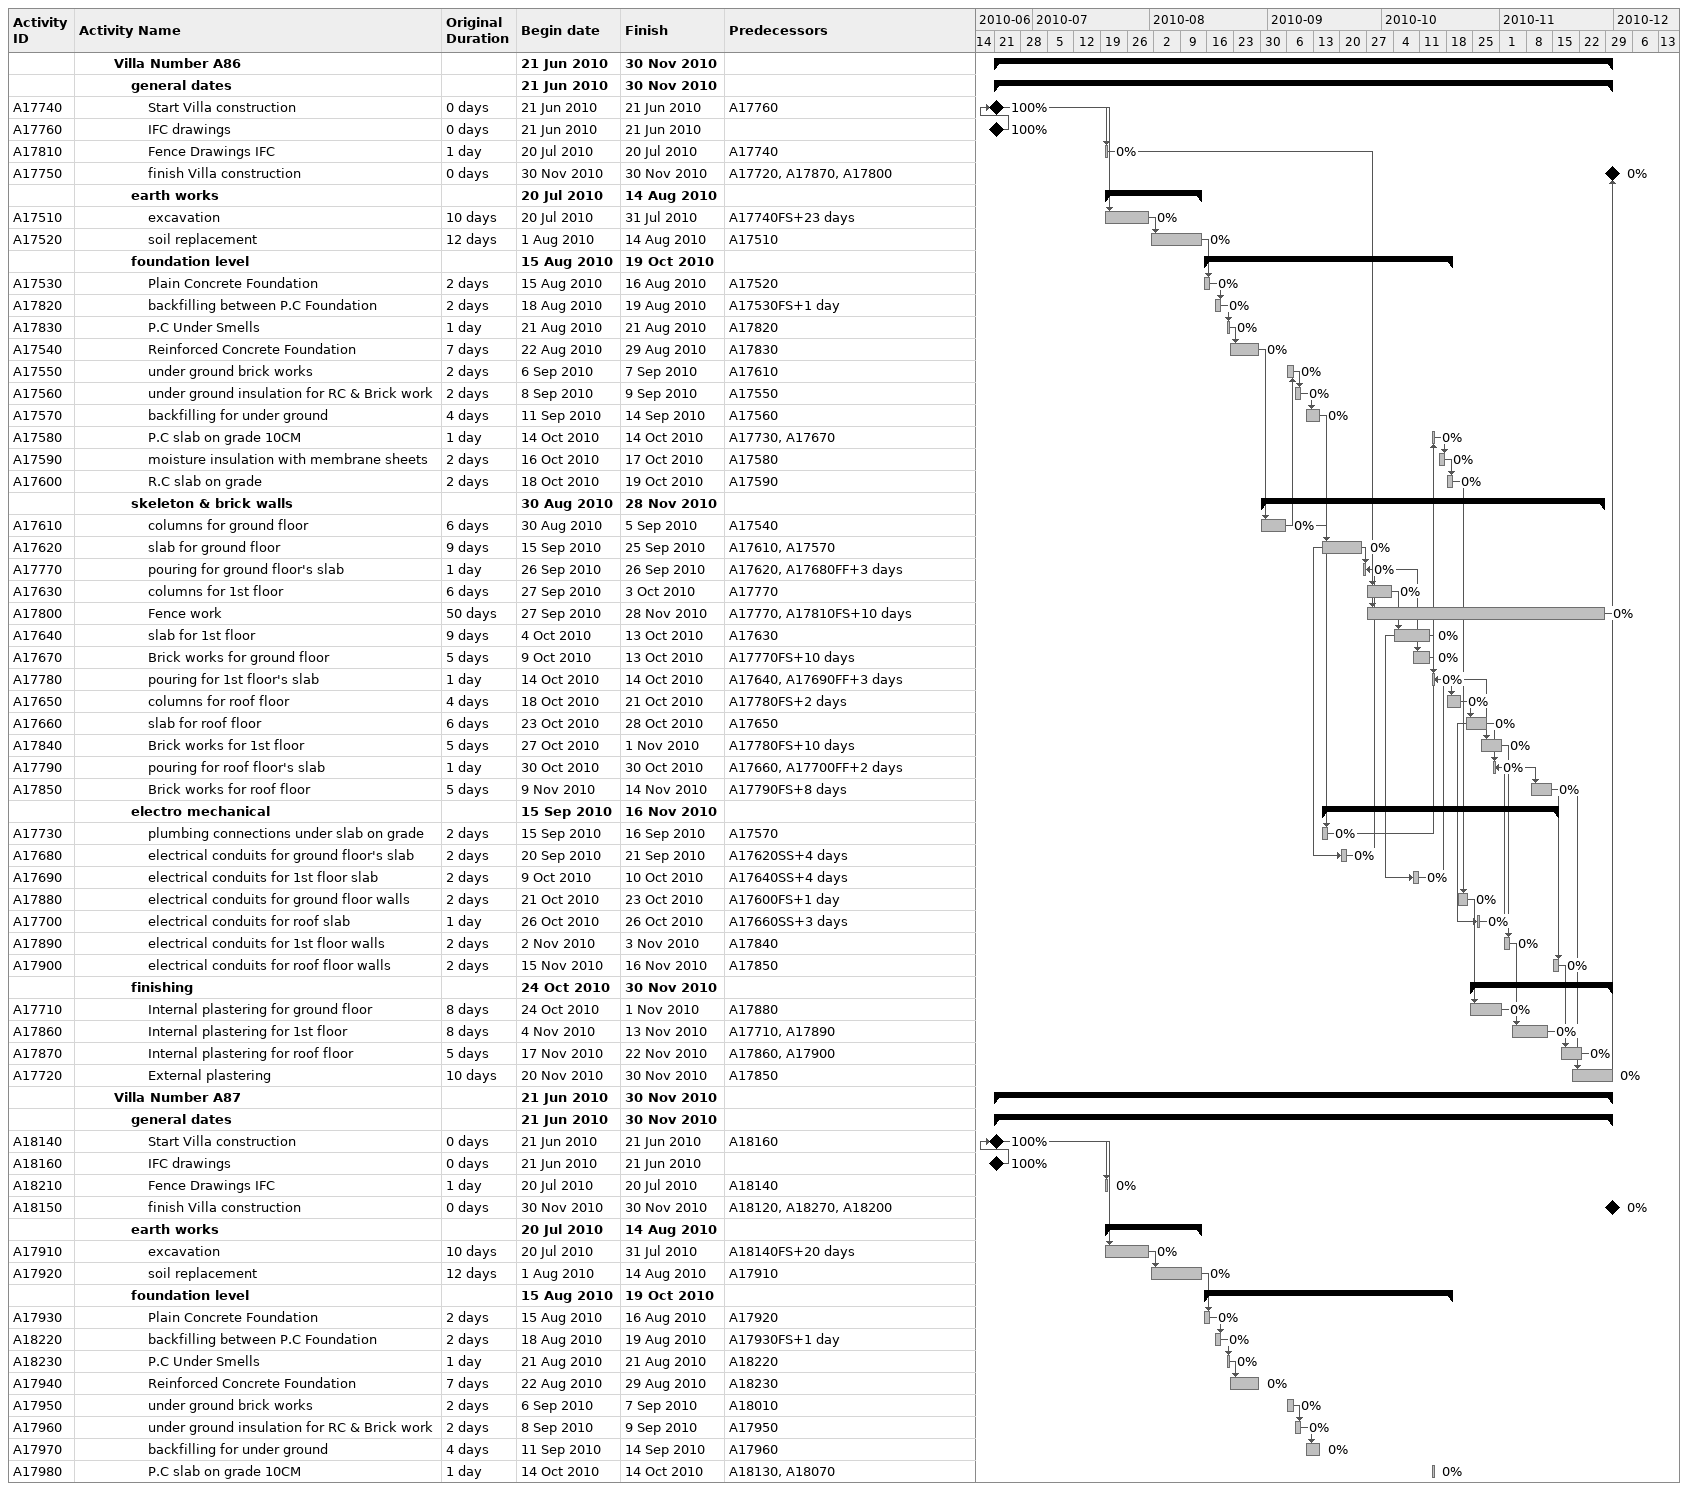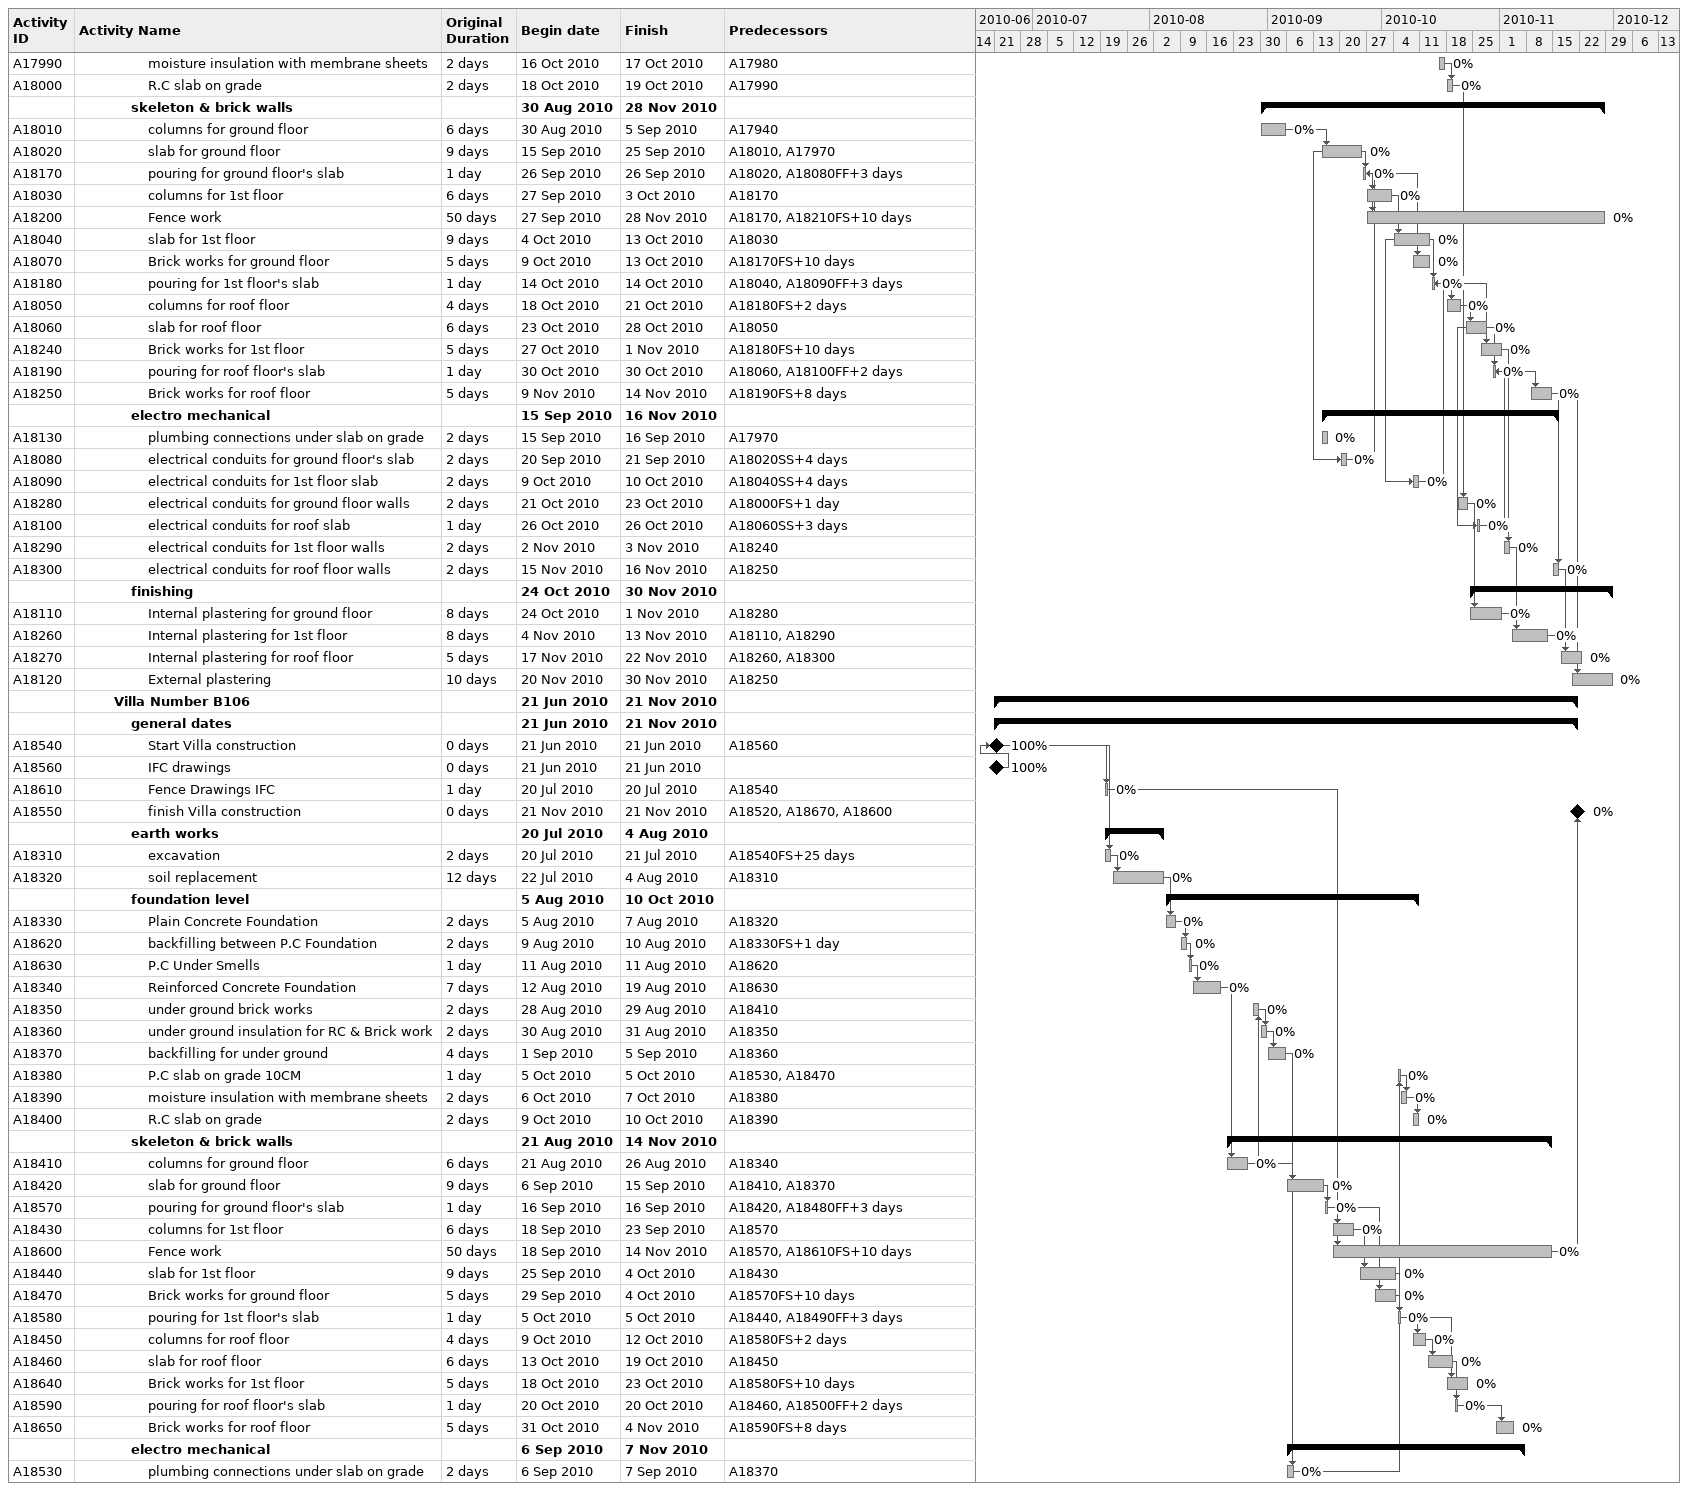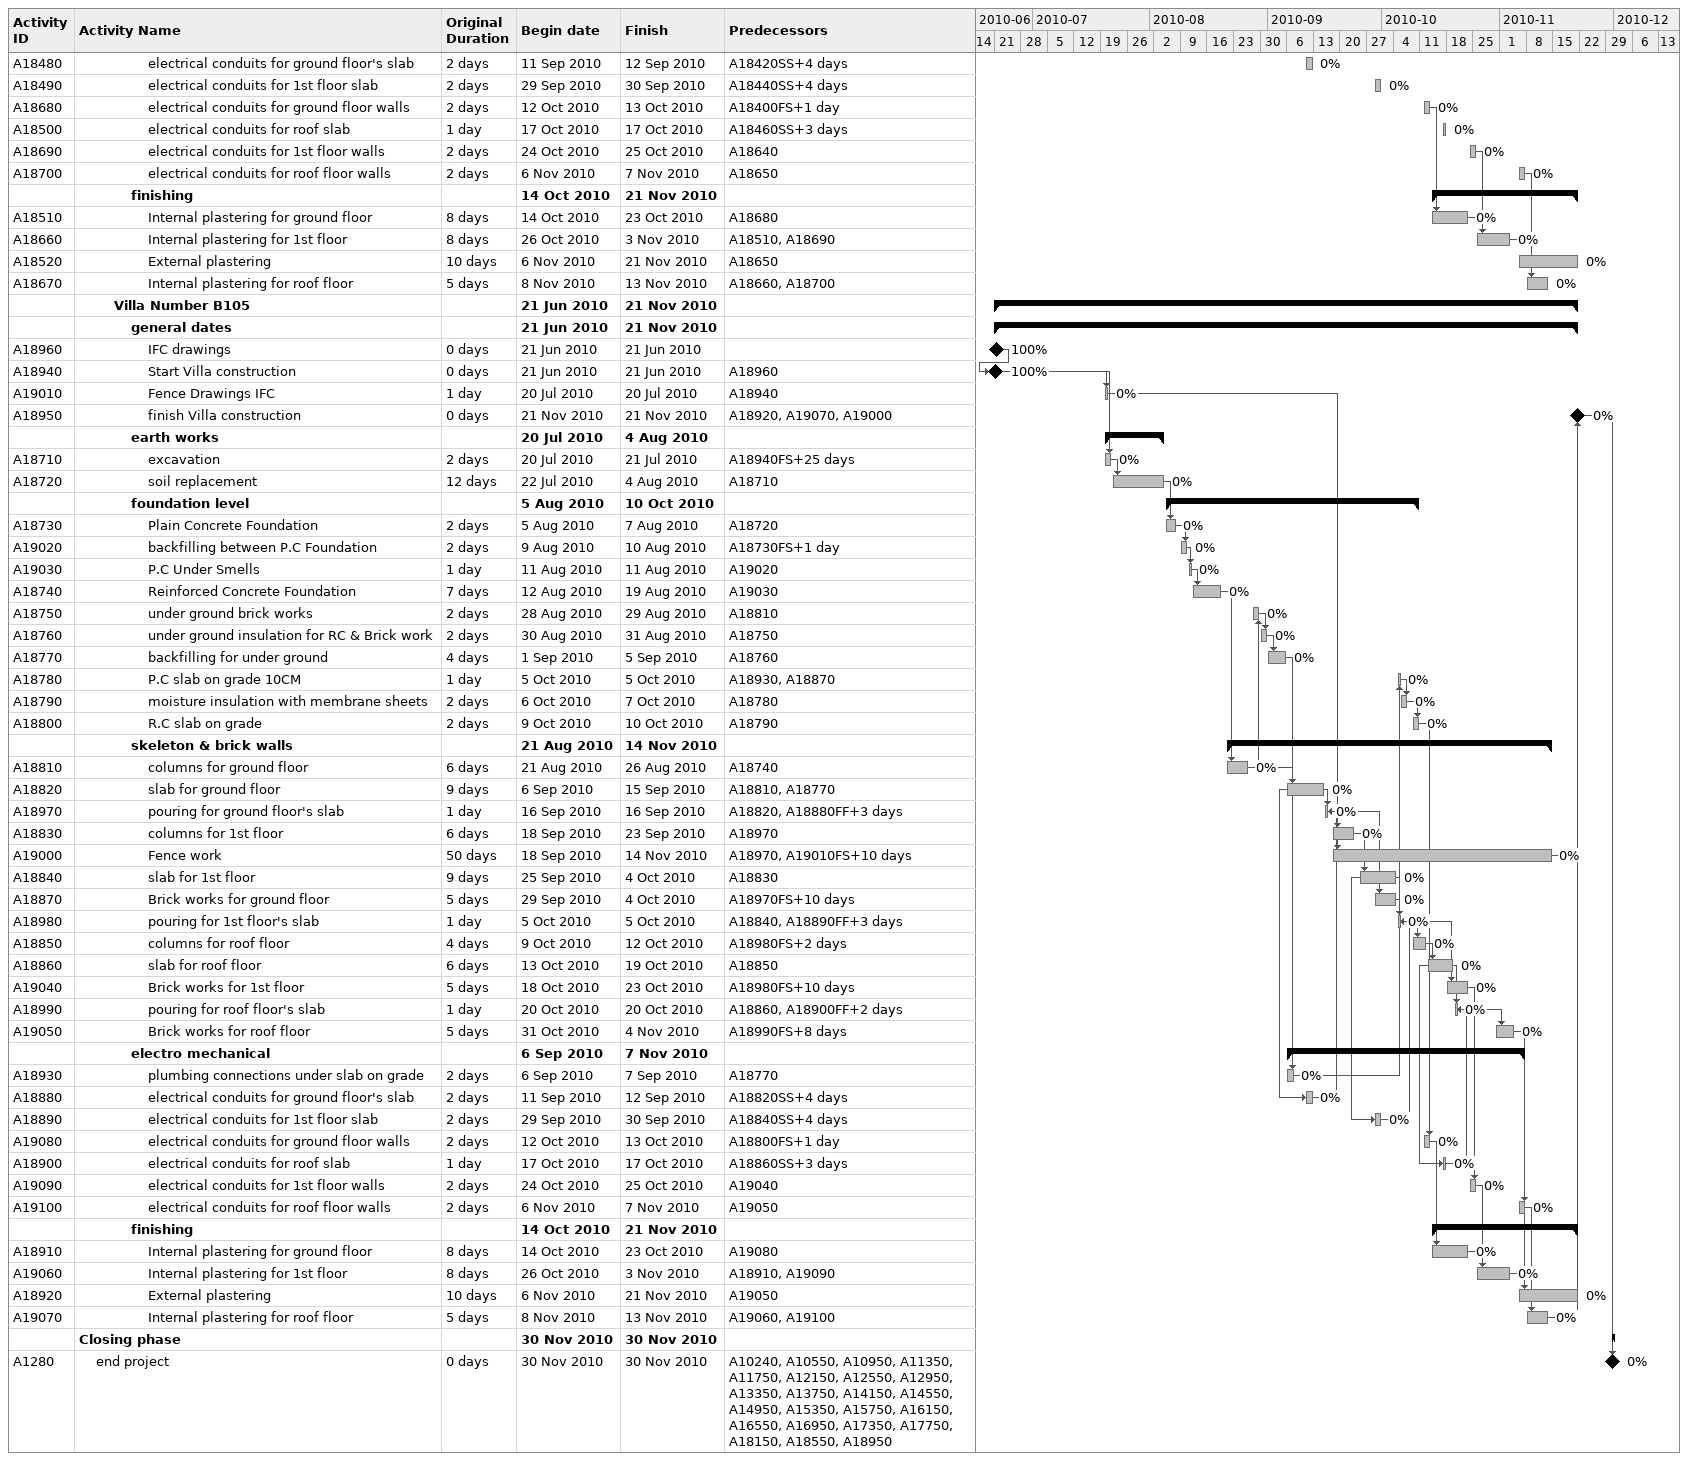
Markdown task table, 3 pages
| ID | Level | Task | Original duration | Start | Finish | Predecessors | % complete |
|---|---|---|---|---|---|---|---|
|  | 3 | **Villa Number A86** |  | 2010-06-21 | 2010-11-30 |  |  |
|  | 4 | **general dates** |  | 2010-06-21 | 2010-11-30 |  |  |
| A17740 | 5 | Start Villa construction | 0d | 2010-06-21 | 2010-06-21 | A17760 | 100 |
| A17760 | 5 | IFC drawings | 0d | 2010-06-21 | 2010-06-21 |  | 100 |
| A17810 | 5 | Fence Drawings IFC | 1d | 2010-07-20 | 2010-07-20 | A17740 | 0 |
| A17750 | 5 | finish Villa construction | 0d | 2010-11-30 | 2010-11-30 | A17720, A17870, A17800 | 0 |
|  | 4 | **earth works** |  | 2010-07-20 | 2010-08-14 |  |  |
| A17510 | 5 | excavation | 10d | 2010-07-20 | 2010-07-31 | A17740FS+23d | 0 |
| A17520 | 5 | soil replacement | 12d | 2010-08-01 | 2010-08-14 | A17510 | 0 |
|  | 4 | **foundation level** |  | 2010-08-15 | 2010-10-19 |  |  |
| A17530 | 5 | Plain Concrete Foundation | 2d | 2010-08-15 | 2010-08-16 | A17520 | 0 |
| A17820 | 5 | backfilling between P.C Foundation | 2d | 2010-08-18 | 2010-08-19 | A17530FS+1d | 0 |
| A17830 | 5 | P.C Under Smells | 1d | 2010-08-21 | 2010-08-21 | A17820 | 0 |
| A17540 | 5 | Reinforced Concrete Foundation | 7d | 2010-08-22 | 2010-08-29 | A17830 | 0 |
| A17550 | 5 | under ground brick works | 2d | 2010-09-06 | 2010-09-07 | A17610 | 0 |
| A17560 | 5 | under ground insulation for RC & Brick work | 2d | 2010-09-08 | 2010-09-09 | A17550 | 0 |
| A17570 | 5 | backfilling for under ground | 4d | 2010-09-11 | 2010-09-14 | A17560 | 0 |
| A17580 | 5 | P.C slab on grade 10CM | 1d | 2010-10-14 | 2010-10-14 | A17730, A17670 | 0 |
| A17590 | 5 | moisture insulation with membrane sheets | 2d | 2010-10-16 | 2010-10-17 | A17580 | 0 |
| A17600 | 5 | R.C slab on grade | 2d | 2010-10-18 | 2010-10-19 | A17590 | 0 |
|  | 4 | **skeleton & brick walls** |  | 2010-08-30 | 2010-11-28 |  |  |
| A17610 | 5 | columns for ground floor | 6d | 2010-08-30 | 2010-09-05 | A17540 | 0 |
| A17620 | 5 | slab for ground floor | 9d | 2010-09-15 | 2010-09-25 | A17610, A17570 | 0 |
| A17770 | 5 | pouring for ground floor's slab | 1d | 2010-09-26 | 2010-09-26 | A17620, A17680FF+3d | 0 |
| A17630 | 5 | columns for 1st floor | 6d | 2010-09-27 | 2010-10-03 | A17770 | 0 |
| A17800 | 5 | Fence work | 50d | 2010-09-27 | 2010-11-28 | A17770, A17810FS+10d | 0 |
| A17640 | 5 | slab for 1st floor | 9d | 2010-10-04 | 2010-10-13 | A17630 | 0 |
| A17670 | 5 | Brick works for ground floor | 5d | 2010-10-09 | 2010-10-13 | A17770FS+10d | 0 |
| A17780 | 5 | pouring for 1st floor's slab | 1d | 2010-10-14 | 2010-10-14 | A17640, A17690FF+3d | 0 |
| A17650 | 5 | columns for roof floor | 4d | 2010-10-18 | 2010-10-21 | A17780FS+2d | 0 |
| A17660 | 5 | slab for roof floor | 6d | 2010-10-23 | 2010-10-28 | A17650 | 0 |
| A17840 | 5 | Brick works for 1st floor | 5d | 2010-10-27 | 2010-11-01 | A17780FS+10d | 0 |
| A17790 | 5 | pouring for roof floor's slab | 1d | 2010-10-30 | 2010-10-30 | A17660, A17700FF+2d | 0 |
| A17850 | 5 | Brick works for roof floor | 5d | 2010-11-09 | 2010-11-14 | A17790FS+8d | 0 |
|  | 4 | **electro mechanical** |  | 2010-09-15 | 2010-11-16 |  |  |
| A17730 | 5 | plumbing connections under slab on grade | 2d | 2010-09-15 | 2010-09-16 | A17570 | 0 |
| A17680 | 5 | electrical conduits for ground floor's slab | 2d | 2010-09-20 | 2010-09-21 | A17620SS+4d | 0 |
| A17690 | 5 | electrical conduits for 1st floor slab | 2d | 2010-10-09 | 2010-10-10 | A17640SS+4d | 0 |
| A17880 | 5 | electrical conduits for ground floor walls | 2d | 2010-10-21 | 2010-10-23 | A17600FS+1d | 0 |
| A17700 | 5 | electrical conduits for roof slab | 1d | 2010-10-26 | 2010-10-26 | A17660SS+3d | 0 |
| A17890 | 5 | electrical conduits for 1st floor walls | 2d | 2010-11-02 | 2010-11-03 | A17840 | 0 |
| A17900 | 5 | electrical conduits for roof floor walls | 2d | 2010-11-15 | 2010-11-16 | A17850 | 0 |
|  | 4 | **finishing** |  | 2010-10-24 | 2010-11-30 |  |  |
| A17710 | 5 | Internal plastering for ground floor | 8d | 2010-10-24 | 2010-11-01 | A17880 | 0 |
| A17860 | 5 | Internal plastering for 1st floor | 8d | 2010-11-04 | 2010-11-13 | A17710, A17890 | 0 |
| A17870 | 5 | Internal plastering for roof floor | 5d | 2010-11-17 | 2010-11-22 | A17860, A17900 | 0 |
| A17720 | 5 | External plastering | 10d | 2010-11-20 | 2010-11-30 | A17850 | 0 |
|  | 3 | **Villa Number A87** |  | 2010-06-21 | 2010-11-30 |  |  |
|  | 4 | **general dates** |  | 2010-06-21 | 2010-11-30 |  |  |
| A18140 | 5 | Start Villa construction | 0d | 2010-06-21 | 2010-06-21 | A18160 | 100 |
| A18160 | 5 | IFC drawings | 0d | 2010-06-21 | 2010-06-21 |  | 100 |
| A18210 | 5 | Fence Drawings IFC | 1d | 2010-07-20 | 2010-07-20 | A18140 | 0 |
| A18150 | 5 | finish Villa construction | 0d | 2010-11-30 | 2010-11-30 | A18120, A18270, A18200 | 0 |
|  | 4 | **earth works** |  | 2010-07-20 | 2010-08-14 |  |  |
| A17910 | 5 | excavation | 10d | 2010-07-20 | 2010-07-31 | A18140FS+20d | 0 |
| A17920 | 5 | soil replacement | 12d | 2010-08-01 | 2010-08-14 | A17910 | 0 |
|  | 4 | **foundation level** |  | 2010-08-15 | 2010-10-19 |  |  |
| A17930 | 5 | Plain Concrete Foundation | 2d | 2010-08-15 | 2010-08-16 | A17920 | 0 |
| A18220 | 5 | backfilling between P.C Foundation | 2d | 2010-08-18 | 2010-08-19 | A17930FS+1d | 0 |
| A18230 | 5 | P.C Under Smells | 1d | 2010-08-21 | 2010-08-21 | A18220 | 0 |
| A17940 | 5 | Reinforced Concrete Foundation | 7d | 2010-08-22 | 2010-08-29 | A18230 | 0 |
| A17950 | 5 | under ground brick works | 2d | 2010-09-06 | 2010-09-07 | A18010 | 0 |
| A17960 | 5 | under ground insulation for RC & Brick work | 2d | 2010-09-08 | 2010-09-09 | A17950 | 0 |
| A17970 | 5 | backfilling for under ground | 4d | 2010-09-11 | 2010-09-14 | A17960 | 0 |
| A17980 | 5 | P.C slab on grade 10CM | 1d | 2010-10-14 | 2010-10-14 | A18130, A18070 | 0 |
| A17990 | 5 | moisture insulation with membrane sheets | 2d | 2010-10-16 | 2010-10-17 | A17980 | 0 |
| A18000 | 5 | R.C slab on grade | 2d | 2010-10-18 | 2010-10-19 | A17990 | 0 |
|  | 4 | **skeleton & brick walls** |  | 2010-08-30 | 2010-11-28 |  |  |
| A18010 | 5 | columns for ground floor | 6d | 2010-08-30 | 2010-09-05 | A17940 | 0 |
| A18020 | 5 | slab for ground floor | 9d | 2010-09-15 | 2010-09-25 | A18010, A17970 | 0 |
| A18170 | 5 | pouring for ground floor's slab | 1d | 2010-09-26 | 2010-09-26 | A18020, A18080FF+3d | 0 |
| A18030 | 5 | columns for 1st floor | 6d | 2010-09-27 | 2010-10-03 | A18170 | 0 |
| A18200 | 5 | Fence work | 50d | 2010-09-27 | 2010-11-28 | A18170, A18210FS+10d | 0 |
| A18040 | 5 | slab for 1st floor | 9d | 2010-10-04 | 2010-10-13 | A18030 | 0 |
| A18070 | 5 | Brick works for ground floor | 5d | 2010-10-09 | 2010-10-13 | A18170FS+10d | 0 |
| A18180 | 5 | pouring for 1st floor's slab | 1d | 2010-10-14 | 2010-10-14 | A18040, A18090FF+3d | 0 |
| A18050 | 5 | columns for roof floor | 4d | 2010-10-18 | 2010-10-21 | A18180FS+2d | 0 |
| A18060 | 5 | slab for roof floor | 6d | 2010-10-23 | 2010-10-28 | A18050 | 0 |
| A18240 | 5 | Brick works for 1st floor | 5d | 2010-10-27 | 2010-11-01 | A18180FS+10d | 0 |
| A18190 | 5 | pouring for roof floor's slab | 1d | 2010-10-30 | 2010-10-30 | A18060, A18100FF+2d | 0 |
| A18250 | 5 | Brick works for roof floor | 5d | 2010-11-09 | 2010-11-14 | A18190FS+8d | 0 |
|  | 4 | **electro mechanical** |  | 2010-09-15 | 2010-11-16 |  |  |
| A18130 | 5 | plumbing connections under slab on grade | 2d | 2010-09-15 | 2010-09-16 | A17970 | 0 |
| A18080 | 5 | electrical conduits for ground floor's slab | 2d | 2010-09-20 | 2010-09-21 | A18020SS+4d | 0 |
| A18090 | 5 | electrical conduits for 1st floor slab | 2d | 2010-10-09 | 2010-10-10 | A18040SS+4d | 0 |
| A18280 | 5 | electrical conduits for ground floor walls | 2d | 2010-10-21 | 2010-10-23 | A18000FS+1d | 0 |
| A18100 | 5 | electrical conduits for roof slab | 1d | 2010-10-26 | 2010-10-26 | A18060SS+3d | 0 |
| A18290 | 5 | electrical conduits for 1st floor walls | 2d | 2010-11-02 | 2010-11-03 | A18240 | 0 |
| A18300 | 5 | electrical conduits for roof floor walls | 2d | 2010-11-15 | 2010-11-16 | A18250 | 0 |
|  | 4 | **finishing** |  | 2010-10-24 | 2010-11-30 |  |  |
| A18110 | 5 | Internal plastering for ground floor | 8d | 2010-10-24 | 2010-11-01 | A18280 | 0 |
| A18260 | 5 | Internal plastering for 1st floor | 8d | 2010-11-04 | 2010-11-13 | A18110, A18290 | 0 |
| A18270 | 5 | Internal plastering for roof floor | 5d | 2010-11-17 | 2010-11-22 | A18260, A18300 | 0 |
| A18120 | 5 | External plastering | 10d | 2010-11-20 | 2010-11-30 | A18250 | 0 |
|  | 3 | **Villa Number B106** |  | 2010-06-21 | 2010-11-21 |  |  |
|  | 4 | **general dates** |  | 2010-06-21 | 2010-11-21 |  |  |
| A18540 | 5 | Start Villa construction | 0d | 2010-06-21 | 2010-06-21 | A18560 | 100 |
| A18560 | 5 | IFC drawings | 0d | 2010-06-21 | 2010-06-21 |  | 100 |
| A18610 | 5 | Fence Drawings IFC | 1d | 2010-07-20 | 2010-07-20 | A18540 | 0 |
| A18550 | 5 | finish Villa construction | 0d | 2010-11-21 | 2010-11-21 | A18520, A18670, A18600 | 0 |
|  | 4 | **earth works** |  | 2010-07-20 | 2010-08-04 |  |  |
| A18310 | 5 | excavation | 2d | 2010-07-20 | 2010-07-21 | A18540FS+25d | 0 |
| A18320 | 5 | soil replacement | 12d | 2010-07-22 | 2010-08-04 | A18310 | 0 |
|  | 4 | **foundation level** |  | 2010-08-05 | 2010-10-10 |  |  |
| A18330 | 5 | Plain Concrete Foundation | 2d | 2010-08-05 | 2010-08-07 | A18320 | 0 |
| A18620 | 5 | backfilling between P.C Foundation | 2d | 2010-08-09 | 2010-08-10 | A18330FS+1d | 0 |
| A18630 | 5 | P.C Under Smells | 1d | 2010-08-11 | 2010-08-11 | A18620 | 0 |
| A18340 | 5 | Reinforced Concrete Foundation | 7d | 2010-08-12 | 2010-08-19 | A18630 | 0 |
| A18350 | 5 | under ground brick works | 2d | 2010-08-28 | 2010-08-29 | A18410 | 0 |
| A18360 | 5 | under ground insulation for RC & Brick work | 2d | 2010-08-30 | 2010-08-31 | A18350 | 0 |
| A18370 | 5 | backfilling for under ground | 4d | 2010-09-01 | 2010-09-05 | A18360 | 0 |
| A18380 | 5 | P.C slab on grade 10CM | 1d | 2010-10-05 | 2010-10-05 | A18530, A18470 | 0 |
| A18390 | 5 | moisture insulation with membrane sheets | 2d | 2010-10-06 | 2010-10-07 | A18380 | 0 |
| A18400 | 5 | R.C slab on grade | 2d | 2010-10-09 | 2010-10-10 | A18390 | 0 |
|  | 4 | **skeleton & brick walls** |  | 2010-08-21 | 2010-11-14 |  |  |
| A18410 | 5 | columns for ground floor | 6d | 2010-08-21 | 2010-08-26 | A18340 | 0 |
| A18420 | 5 | slab for ground floor | 9d | 2010-09-06 | 2010-09-15 | A18410, A18370 | 0 |
| A18570 | 5 | pouring for ground floor's slab | 1d | 2010-09-16 | 2010-09-16 | A18420, A18480FF+3d | 0 |
| A18430 | 5 | columns for 1st floor | 6d | 2010-09-18 | 2010-09-23 | A18570 | 0 |
| A18600 | 5 | Fence work | 50d | 2010-09-18 | 2010-11-14 | A18570, A18610FS+10d | 0 |
| A18440 | 5 | slab for 1st floor | 9d | 2010-09-25 | 2010-10-04 | A18430 | 0 |
| A18470 | 5 | Brick works for ground floor | 5d | 2010-09-29 | 2010-10-04 | A18570FS+10d | 0 |
| A18580 | 5 | pouring for 1st floor's slab | 1d | 2010-10-05 | 2010-10-05 | A18440, A18490FF+3d | 0 |
| A18450 | 5 | columns for roof floor | 4d | 2010-10-09 | 2010-10-12 | A18580FS+2d | 0 |
| A18460 | 5 | slab for roof floor | 6d | 2010-10-13 | 2010-10-19 | A18450 | 0 |
| A18640 | 5 | Brick works for 1st floor | 5d | 2010-10-18 | 2010-10-23 | A18580FS+10d | 0 |
| A18590 | 5 | pouring for roof floor's slab | 1d | 2010-10-20 | 2010-10-20 | A18460, A18500FF+2d | 0 |
| A18650 | 5 | Brick works for roof floor | 5d | 2010-10-31 | 2010-11-04 | A18590FS+8d | 0 |
|  | 4 | **electro mechanical** |  | 2010-09-06 | 2010-11-07 |  |  |
| A18530 | 5 | plumbing connections under slab on grade | 2d | 2010-09-06 | 2010-09-07 | A18370 | 0 |
| A18480 | 5 | electrical conduits for ground floor's slab | 2d | 2010-09-11 | 2010-09-12 | A18420SS+4d | 0 |
| A18490 | 5 | electrical conduits for 1st floor slab | 2d | 2010-09-29 | 2010-09-30 | A18440SS+4d | 0 |
| A18680 | 5 | electrical conduits for ground floor walls | 2d | 2010-10-12 | 2010-10-13 | A18400FS+1d | 0 |
| A18500 | 5 | electrical conduits for roof slab | 1d | 2010-10-17 | 2010-10-17 | A18460SS+3d | 0 |
| A18690 | 5 | electrical conduits for 1st floor walls | 2d | 2010-10-24 | 2010-10-25 | A18640 | 0 |
| A18700 | 5 | electrical conduits for roof floor walls | 2d | 2010-11-06 | 2010-11-07 | A18650 | 0 |
|  | 4 | **finishing** |  | 2010-10-14 | 2010-11-21 |  |  |
| A18510 | 5 | Internal plastering for ground floor | 8d | 2010-10-14 | 2010-10-23 | A18680 | 0 |
| A18660 | 5 | Internal plastering for 1st floor | 8d | 2010-10-26 | 2010-11-03 | A18510, A18690 | 0 |
| A18520 | 5 | External plastering | 10d | 2010-11-06 | 2010-11-21 | A18650 | 0 |
| A18670 | 5 | Internal plastering for roof floor | 5d | 2010-11-08 | 2010-11-13 | A18660, A18700 | 0 |
|  | 3 | **Villa Number B105** |  | 2010-06-21 | 2010-11-21 |  |  |
|  | 4 | **general dates** |  | 2010-06-21 | 2010-11-21 |  |  |
| A18960 | 5 | IFC drawings | 0d | 2010-06-21 | 2010-06-21 |  | 100 |
| A18940 | 5 | Start Villa construction | 0d | 2010-06-21 | 2010-06-21 | A18960 | 100 |
| A19010 | 5 | Fence Drawings IFC | 1d | 2010-07-20 | 2010-07-20 | A18940 | 0 |
| A18950 | 5 | finish Villa construction | 0d | 2010-11-21 | 2010-11-21 | A18920, A19070, A19000 | 0 |
|  | 4 | **earth works** |  | 2010-07-20 | 2010-08-04 |  |  |
| A18710 | 5 | excavation | 2d | 2010-07-20 | 2010-07-21 | A18940FS+25d | 0 |
| A18720 | 5 | soil replacement | 12d | 2010-07-22 | 2010-08-04 | A18710 | 0 |
|  | 4 | **foundation level** |  | 2010-08-05 | 2010-10-10 |  |  |
| A18730 | 5 | Plain Concrete Foundation | 2d | 2010-08-05 | 2010-08-07 | A18720 | 0 |
| A19020 | 5 | backfilling between P.C Foundation | 2d | 2010-08-09 | 2010-08-10 | A18730FS+1d | 0 |
| A19030 | 5 | P.C Under Smells | 1d | 2010-08-11 | 2010-08-11 | A19020 | 0 |
| A18740 | 5 | Reinforced Concrete Foundation | 7d | 2010-08-12 | 2010-08-19 | A19030 | 0 |
| A18750 | 5 | under ground brick works | 2d | 2010-08-28 | 2010-08-29 | A18810 | 0 |
| A18760 | 5 | under ground insulation for RC & Brick work | 2d | 2010-08-30 | 2010-08-31 | A18750 | 0 |
| A18770 | 5 | backfilling for under ground | 4d | 2010-09-01 | 2010-09-05 | A18760 | 0 |
| A18780 | 5 | P.C slab on grade 10CM | 1d | 2010-10-05 | 2010-10-05 | A18930, A18870 | 0 |
| A18790 | 5 | moisture insulation with membrane sheets | 2d | 2010-10-06 | 2010-10-07 | A18780 | 0 |
| A18800 | 5 | R.C slab on grade | 2d | 2010-10-09 | 2010-10-10 | A18790 | 0 |
|  | 4 | **skeleton & brick walls** |  | 2010-08-21 | 2010-11-14 |  |  |
| A18810 | 5 | columns for ground floor | 6d | 2010-08-21 | 2010-08-26 | A18740 | 0 |
| A18820 | 5 | slab for ground floor | 9d | 2010-09-06 | 2010-09-15 | A18810, A18770 | 0 |
| A18970 | 5 | pouring for ground floor's slab | 1d | 2010-09-16 | 2010-09-16 | A18820, A18880FF+3d | 0 |
| A18830 | 5 | columns for 1st floor | 6d | 2010-09-18 | 2010-09-23 | A18970 | 0 |
| A19000 | 5 | Fence work | 50d | 2010-09-18 | 2010-11-14 | A18970, A19010FS+10d | 0 |
| A18840 | 5 | slab for 1st floor | 9d | 2010-09-25 | 2010-10-04 | A18830 | 0 |
| A18870 | 5 | Brick works for ground floor | 5d | 2010-09-29 | 2010-10-04 | A18970FS+10d | 0 |
| A18980 | 5 | pouring for 1st floor's slab | 1d | 2010-10-05 | 2010-10-05 | A18840, A18890FF+3d | 0 |
| A18850 | 5 | columns for roof floor | 4d | 2010-10-09 | 2010-10-12 | A18980FS+2d | 0 |
| A18860 | 5 | slab for roof floor | 6d | 2010-10-13 | 2010-10-19 | A18850 | 0 |
| A19040 | 5 | Brick works for 1st floor | 5d | 2010-10-18 | 2010-10-23 | A18980FS+10d | 0 |
| A18990 | 5 | pouring for roof floor's slab | 1d | 2010-10-20 | 2010-10-20 | A18860, A18900FF+2d | 0 |
| A19050 | 5 | Brick works for roof floor | 5d | 2010-10-31 | 2010-11-04 | A18990FS+8d | 0 |
|  | 4 | **electro mechanical** |  | 2010-09-06 | 2010-11-07 |  |  |
| A18930 | 5 | plumbing connections under slab on grade | 2d | 2010-09-06 | 2010-09-07 | A18770 | 0 |
| A18880 | 5 | electrical conduits for ground floor's slab | 2d | 2010-09-11 | 2010-09-12 | A18820SS+4d | 0 |
| A18890 | 5 | electrical conduits for 1st floor slab | 2d | 2010-09-29 | 2010-09-30 | A18840SS+4d | 0 |
| A19080 | 5 | electrical conduits for ground floor walls | 2d | 2010-10-12 | 2010-10-13 | A18800FS+1d | 0 |
| A18900 | 5 | electrical conduits for roof slab | 1d | 2010-10-17 | 2010-10-17 | A18860SS+3d | 0 |
| A19090 | 5 | electrical conduits for 1st floor walls | 2d | 2010-10-24 | 2010-10-25 | A19040 | 0 |
| A19100 | 5 | electrical conduits for roof floor walls | 2d | 2010-11-06 | 2010-11-07 | A19050 | 0 |
|  | 4 | **finishing** |  | 2010-10-14 | 2010-11-21 |  |  |
| A18910 | 5 | Internal plastering for ground floor | 8d | 2010-10-14 | 2010-10-23 | A19080 | 0 |
| A19060 | 5 | Internal plastering for 1st floor | 8d | 2010-10-26 | 2010-11-03 | A18910, A19090 | 0 |
| A18920 | 5 | External plastering | 10d | 2010-11-06 | 2010-11-21 | A19050 | 0 |
| A19070 | 5 | Internal plastering for roof floor | 5d | 2010-11-08 | 2010-11-13 | A19060, A19100 | 0 |
|  | 1 | **Closing phase** |  | 2010-11-30 | 2010-11-30 |  |  |
| A1280 | 2 | end project | 0d | 2010-11-30 | 2010-11-30 | A10240, A10550, A10950, A11350, A11750, A12150, A12550, A12950, A13350, A13750, A14150, A14550, A14950, A15350, A15750, A16150, A16550, A16950, A17350, A17750, A18150, A18550, A18950 | 0 |
